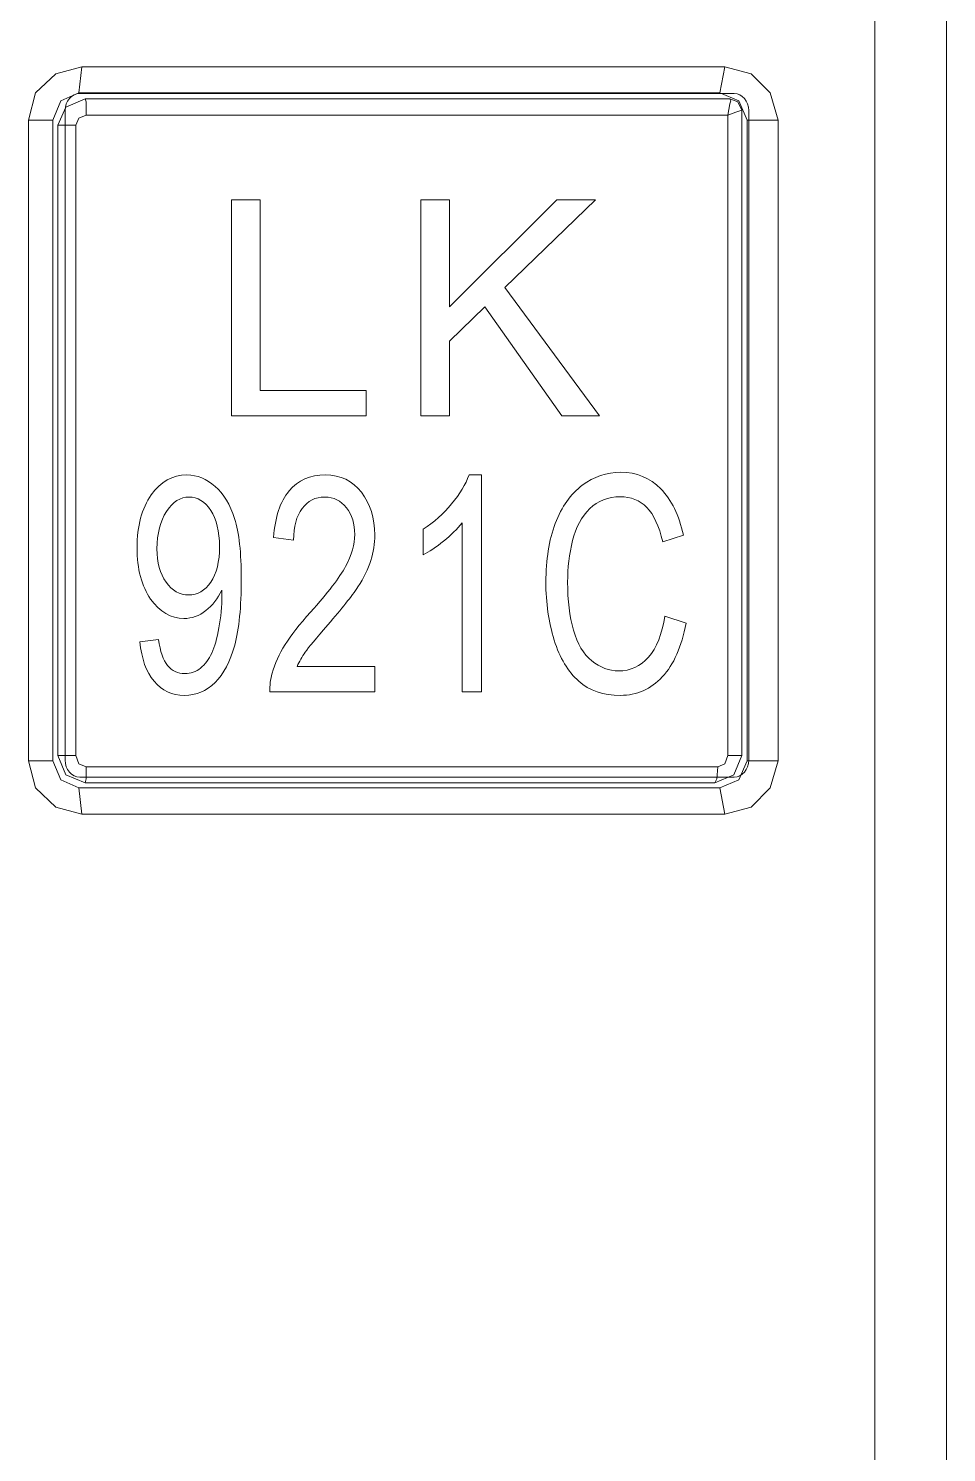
# Model space of a CAD drawing. Header units: millimetres. Extents: x 33157 to 59611, y -29750 to 1750.
# Drawn here: x 54244.51 to 54253.1, y -3125.59 to -3112.26 of the extents above; entities that cross this region are included whole.
import ezdxf

# ---------------------------------------------------------------- set-up
doc = ezdxf.new("R2010")
doc.units = ezdxf.units.MM
doc.layers.add('layer 1', color=7, linetype='Continuous', lineweight=18)

msp = doc.modelspace()

# ---------------------------------------------------------------- linework, layer by layer
at = {"layer": 'layer 1', "lineweight": 9}
for p, q in [((54253.10426940378, -3110.423548231579), (54253.10426940378, -3171.118348231584)), ((54252.43456940381, -3110.970348231583), (54252.43456940381, -3171.118348231584)), ((54245.04916940378, -3112.950448231576), (54245.04916940378, -3113.073048231578)), ((54245.04916940378, -3112.950448231576), (54245.04916940378, -3113.073048231578)), ((54245.04916940378, -3112.950448231576), (54245.04916940378, -3113.073048231578)), ((54251.18956940382, -3113.025948231582), (54251.18956940382, -3119.069948231577)), ((54251.18956940382, -3113.025948231582), (54251.18956940382, -3119.069948231577)), ((54251.18956940382, -3113.025948231582), (54251.18956940382, -3119.069948231577)), ((54244.51156940386, -3113.120248231579), (54244.51156940386, -3119.11704823158)), ((54244.51156940386, -3113.120248231579), (54244.51156940386, -3119.11704823158)), ((54244.51156940386, -3113.120248231579), (54244.51156940386, -3119.11704823158)), ((54244.73796940379, -3113.120248231579), (54244.73796940379, -3119.11704823158)), ((54244.73796940379, -3113.120248231579), (54244.73796940379, -3119.11704823158)), ((54244.73796940379, -3113.120248231579), (54244.73796940379, -3119.11704823158)), ((54244.78506940387, -3113.167348231575), (54244.78506940387, -3119.069948231577)), ((54244.78506940387, -3113.167348231575), (54244.78506940387, -3119.069948231577)), ((54244.78506940387, -3113.167348231575), (54244.78506940387, -3119.069948231577)), ((54244.95486940379, -3113.167348231575), (54244.95486940379, -3119.069948231577)), ((54244.95486940379, -3113.167348231575), (54244.95486940379, -3119.069948231577)), ((54244.95486940379, -3113.167348231575), (54244.95486940379, -3119.069948231577)), ((54251.05746940389, -3113.073048231578), (54251.05746940389, -3119.069948231577)), ((54251.05746940389, -3113.073048231578), (54251.05746940389, -3119.069948231577)), ((54251.05746940389, -3113.073048231578), (54251.05746940389, -3119.069948231577)), ((54251.23666940378, -3113.120248231579), (54251.23666940378, -3119.11704823158)), ((54251.23666940378, -3113.120248231579), (54251.23666940378, -3119.11704823158)), ((54251.23666940378, -3113.120248231579), (54251.23666940378, -3119.11704823158)), ((54251.52906940382, -3113.120248231579), (54251.52906940382, -3119.11704823158)), ((54251.52906940382, -3113.120248231579), (54251.52906940382, -3119.11704823158)), ((54251.52906940382, -3113.120248231579), (54251.52906940382, -3119.11704823158)), ((54245.04916940378, -3119.173648231584), (54245.04916940378, -3119.286748231579)), ((54245.04916940378, -3119.173648231584), (54245.04916940378, -3119.286748231579)), ((54245.04916940378, -3119.173648231584), (54245.04916940378, -3119.286748231579))]:
    msp.add_line(p, q, dxfattribs=at)
for points, knots in [([(54245.0114694038, -3112.620448231582), (54245.0114694038, -3112.620448231582), (54244.76616940385, -3112.68644823158), (54244.76616940385, -3112.68644823158), (54244.76616940385, -3112.68644823158), (54244.57756940385, -3112.865648231579), (54244.57756940385, -3112.865648231579), (54244.57756940385, -3112.865648231579), (54244.51156940386, -3113.120248231579), (54244.51156940386, -3113.120248231579)], [0, 0, 0, 0, 160670.7024287892, 160670.7024287892, 160670.7024287892, 321341.4048575783, 321341.4048575783, 321341.4048575783, 482012.1072863676, 482012.1072863676, 482012.1072863676, 482012.1072863676]), ([(54245.0114694038, -3112.620448231582), (54245.0114694038, -3112.620448231582), (54244.76616940385, -3112.68644823158), (54244.76616940385, -3112.68644823158), (54244.76616940385, -3112.68644823158), (54244.57756940385, -3112.865648231579), (54244.57756940385, -3112.865648231579), (54244.57756940385, -3112.865648231579), (54244.51156940386, -3113.120248231579), (54244.51156940386, -3113.120248231579)], [0, 0, 0, 0, 160670.7024287892, 160670.7024287892, 160670.7024287892, 321341.4048575783, 321341.4048575783, 321341.4048575783, 482012.1072863676, 482012.1072863676, 482012.1072863676, 482012.1072863676]), ([(54245.0114694038, -3112.620448231582), (54245.0114694038, -3112.620448231582), (54244.76616940385, -3112.68644823158), (54244.76616940385, -3112.68644823158), (54244.76616940385, -3112.68644823158), (54244.57756940385, -3112.865648231579), (54244.57756940385, -3112.865648231579), (54244.57756940385, -3112.865648231579), (54244.51156940386, -3113.120248231579), (54244.51156940386, -3113.120248231579)], [0, 0, 0, 0, 160670.7024287892, 160670.7024287892, 160670.7024287892, 321341.4048575783, 321341.4048575783, 321341.4048575783, 482012.1072863676, 482012.1072863676, 482012.1072863676, 482012.1072863676]), ([(54251.52906940382, -3113.120248231579), (54251.52906940382, -3113.120248231579), (54251.4535694039, -3112.865648231579), (54251.4535694039, -3112.865648231579), (54251.4535694039, -3112.865648231579), (54251.27436940389, -3112.68644823158), (54251.27436940389, -3112.68644823158), (54251.27436940389, -3112.68644823158), (54251.02916940388, -3112.620448231582), (54251.02916940388, -3112.620448231582)], [0, 0, 0, 0, 160690.0716674409, 160690.0716674409, 160690.0716674409, 321380.1433348819, 321380.1433348819, 321380.1433348819, 482070.2150023229, 482070.2150023229, 482070.2150023229, 482070.2150023229]), ([(54251.52906940382, -3113.120248231579), (54251.52906940382, -3113.120248231579), (54251.4535694039, -3112.865648231579), (54251.4535694039, -3112.865648231579), (54251.4535694039, -3112.865648231579), (54251.27436940389, -3112.68644823158), (54251.27436940389, -3112.68644823158), (54251.27436940389, -3112.68644823158), (54251.02916940388, -3112.620448231582), (54251.02916940388, -3112.620448231582)], [0, 0, 0, 0, 160690.0716674409, 160690.0716674409, 160690.0716674409, 321380.1433348819, 321380.1433348819, 321380.1433348819, 482070.2150023229, 482070.2150023229, 482070.2150023229, 482070.2150023229]), ([(54251.52906940382, -3113.120248231579), (54251.52906940382, -3113.120248231579), (54251.4535694039, -3112.865648231579), (54251.4535694039, -3112.865648231579), (54251.4535694039, -3112.865648231579), (54251.27436940389, -3112.68644823158), (54251.27436940389, -3112.68644823158), (54251.27436940389, -3112.68644823158), (54251.02916940388, -3112.620448231582), (54251.02916940388, -3112.620448231582)], [0, 0, 0, 0, 160690.0716674409, 160690.0716674409, 160690.0716674409, 321380.1433348819, 321380.1433348819, 321380.1433348819, 482070.2150023229, 482070.2150023229, 482070.2150023229, 482070.2150023229]), ([(54244.98306940385, -3112.865648231579), (54244.98306940385, -3112.865648231579), (54244.81336940376, -3112.941048231581), (54244.81336940376, -3112.941048231581), (54244.81336940376, -3112.941048231581), (54244.73796940379, -3113.120248231579), (54244.73796940379, -3113.120248231579)], [0, 0, 0, 0, 174367.7354904348, 174367.7354904348, 174367.7354904348, 348735.4709808695, 348735.4709808695, 348735.4709808695, 348735.4709808695]), ([(54244.98306940385, -3112.865648231579), (54244.98306940385, -3112.865648231579), (54244.81336940376, -3112.941048231581), (54244.81336940376, -3112.941048231581), (54244.81336940376, -3112.941048231581), (54244.73796940379, -3113.120248231579), (54244.73796940379, -3113.120248231579)], [0, 0, 0, 0, 174367.7354904348, 174367.7354904348, 174367.7354904348, 348735.4709808695, 348735.4709808695, 348735.4709808695, 348735.4709808695]), ([(54244.98306940385, -3112.865648231579), (54244.98306940385, -3112.865648231579), (54244.81336940376, -3112.941048231581), (54244.81336940376, -3112.941048231581), (54244.81336940376, -3112.941048231581), (54244.73796940379, -3113.120248231579), (54244.73796940379, -3113.120248231579)], [0, 0, 0, 0, 174367.7354904348, 174367.7354904348, 174367.7354904348, 348735.4709808695, 348735.4709808695, 348735.4709808695, 348735.4709808695]), ([(54244.99046940385, -3112.871548231583), (54244.99046940385, -3112.871548231583), (54251.11616940382, -3112.871548231583), (54251.11616940382, -3112.871548231583), (54251.19166940386, -3112.871548231583), (54251.25336940382, -3112.943448231586), (54251.25336940382, -3113.031448231582), (54251.25336940382, -3113.031448231582), (54251.25336940382, -3119.111548231581), (54251.25336940382, -3119.111548231581), (54251.25336940382, -3119.199548231577), (54251.19166940386, -3119.271548231577), (54251.11616940382, -3119.271548231577), (54251.11616940382, -3119.271548231577), (54244.99046940385, -3119.271548231577), (54244.99046940385, -3119.271548231577), (54244.91506940388, -3119.271548231577), (54244.8533694038, -3119.199548231577), (54244.8533694038, -3119.111548231581), (54244.8533694038, -3119.111548231581), (54244.8533694038, -3113.031448231582), (54244.8533694038, -3113.031448231582), (54244.8533694038, -3112.943448231586), (54244.91506940388, -3112.871548231583), (54244.99046940385, -3112.871548231583)], [0, 0, 0, 0, 144741.8459169714, 144741.8459169714, 144741.8459169714, 289483.6918339428, 289483.6918339428, 289483.6918339428, 434225.5377509142, 434225.5377509142, 434225.5377509142, 578967.3836678856, 578967.3836678856, 578967.3836678856, 723709.2295848569, 723709.2295848569, 723709.2295848569, 868451.0755018283, 868451.0755018283, 868451.0755018283, 1013192.9214188, 1013192.9214188, 1013192.9214188, 1157934.767335771, 1157934.767335771, 1157934.767335771, 1157934.767335771]), ([(54251.23666940378, -3113.120248231579), (54251.23666940378, -3113.120248231579), (54251.16116940375, -3112.941048231581), (54251.16116940375, -3112.941048231581), (54251.16116940375, -3112.941048231581), (54250.98206940392, -3112.865648231579), (54250.98206940392, -3112.865648231579)], [0, 0, 0, 0, 174387.4576120039, 174387.4576120039, 174387.4576120039, 348774.9152240078, 348774.9152240078, 348774.9152240078, 348774.9152240078]), ([(54251.23666940378, -3113.120248231579), (54251.23666940378, -3113.120248231579), (54251.16116940375, -3112.941048231581), (54251.16116940375, -3112.941048231581), (54251.16116940375, -3112.941048231581), (54250.98206940392, -3112.865648231579), (54250.98206940392, -3112.865648231579)], [0, 0, 0, 0, 174387.4576120039, 174387.4576120039, 174387.4576120039, 348774.9152240078, 348774.9152240078, 348774.9152240078, 348774.9152240078]), ([(54251.23666940378, -3113.120248231579), (54251.23666940378, -3113.120248231579), (54251.16116940375, -3112.941048231581), (54251.16116940375, -3112.941048231581), (54251.16116940375, -3112.941048231581), (54250.98206940392, -3112.865648231579), (54250.98206940392, -3112.865648231579)], [0, 0, 0, 0, 174387.4576120039, 174387.4576120039, 174387.4576120039, 348774.9152240078, 348774.9152240078, 348774.9152240078, 348774.9152240078]), ([(54245.03966940386, -3112.922248231583), (54245.03966940386, -3112.922248231583), (54244.86056940379, -3112.997548231579), (54244.86056940379, -3112.997548231579), (54244.86056940379, -3112.997548231579), (54244.78506940387, -3113.167348231575), (54244.78506940387, -3113.167348231575)], [0, 0, 0, 0, 174367.9750487525, 174367.9750487525, 174367.9750487525, 348735.9500975051, 348735.9500975051, 348735.9500975051, 348735.9500975051]), ([(54245.03966940386, -3112.922248231583), (54245.03966940386, -3112.922248231583), (54244.86056940379, -3112.997548231579), (54244.86056940379, -3112.997548231579), (54244.86056940379, -3112.997548231579), (54244.78506940387, -3113.167348231575), (54244.78506940387, -3113.167348231575)], [0, 0, 0, 0, 174367.9750487525, 174367.9750487525, 174367.9750487525, 348735.9500975051, 348735.9500975051, 348735.9500975051, 348735.9500975051]), ([(54245.03966940386, -3112.922248231583), (54245.03966940386, -3112.922248231583), (54244.86056940379, -3112.997548231579), (54244.86056940379, -3112.997548231579), (54244.86056940379, -3112.997548231579), (54244.78506940387, -3113.167348231575), (54244.78506940387, -3113.167348231575)], [0, 0, 0, 0, 174367.9750487525, 174367.9750487525, 174367.9750487525, 348735.9500975051, 348735.9500975051, 348735.9500975051, 348735.9500975051]), ([(54251.18956940382, -3113.025948231582), (54251.18956940382, -3113.025948231582), (54251.15186940383, -3112.950448231576), (54251.15186940383, -3112.950448231576), (54251.15186940383, -3112.950448231576), (54251.0763694038, -3112.922248231583), (54251.0763694038, -3112.922248231583)], [0, 0, 0, 0, 174387.5831547559, 174387.5831547559, 174387.5831547559, 348775.1663095118, 348775.1663095118, 348775.1663095118, 348775.1663095118]), ([(54251.18956940382, -3113.025948231582), (54251.18956940382, -3113.025948231582), (54251.15186940383, -3112.950448231576), (54251.15186940383, -3112.950448231576), (54251.15186940383, -3112.950448231576), (54251.0763694038, -3112.922248231583), (54251.0763694038, -3112.922248231583)], [0, 0, 0, 0, 174387.5831547559, 174387.5831547559, 174387.5831547559, 348775.1663095118, 348775.1663095118, 348775.1663095118, 348775.1663095118]), ([(54251.18956940382, -3113.025948231582), (54251.18956940382, -3113.025948231582), (54251.15186940383, -3112.950448231576), (54251.15186940383, -3112.950448231576), (54251.15186940383, -3112.950448231576), (54251.0763694038, -3112.922248231583), (54251.0763694038, -3112.922248231583)], [0, 0, 0, 0, 174387.5831547559, 174387.5831547559, 174387.5831547559, 348775.1663095118, 348775.1663095118, 348775.1663095118, 348775.1663095118]), ([(54251.18956940382, -3113.025948231582), (54251.18956940382, -3113.025948231582), (54251.15186940383, -3112.950448231576), (54251.15186940383, -3112.950448231576), (54251.15186940383, -3112.950448231576), (54251.0763694038, -3112.922248231583), (54251.0763694038, -3112.922248231583)], [0, 0, 0, 0, 174387.5831547559, 174387.5831547559, 174387.5831547559, 348775.1663095118, 348775.1663095118, 348775.1663095118, 348775.1663095118]), ([(54251.18956940382, -3113.025948231582), (54251.18956940382, -3113.025948231582), (54251.15186940383, -3112.950448231576), (54251.15186940383, -3112.950448231576), (54251.15186940383, -3112.950448231576), (54251.0763694038, -3112.922248231583), (54251.0763694038, -3112.922248231583)], [0, 0, 0, 0, 174387.5831547559, 174387.5831547559, 174387.5831547559, 348775.1663095118, 348775.1663095118, 348775.1663095118, 348775.1663095118]), ([(54251.18956940382, -3113.025948231582), (54251.18956940382, -3113.025948231582), (54251.15186940383, -3112.950448231576), (54251.15186940383, -3112.950448231576), (54251.15186940383, -3112.950448231576), (54251.0763694038, -3112.922248231583), (54251.0763694038, -3112.922248231583)], [0, 0, 0, 0, 174387.5831547559, 174387.5831547559, 174387.5831547559, 348775.1663095118, 348775.1663095118, 348775.1663095118, 348775.1663095118]), ([(54245.04916940378, -3113.073048231578), (54245.04916940378, -3113.073048231578), (54244.98306940385, -3113.101348231584), (54244.98306940385, -3113.101348231584), (54244.98306940385, -3113.101348231584), (54244.95486940379, -3113.167348231575), (54244.95486940379, -3113.167348231575)], [0, 0, 0, 0, 174368.6376061526, 174368.6376061526, 174368.6376061526, 348737.2752123051, 348737.2752123051, 348737.2752123051, 348737.2752123051]), ([(54245.04916940378, -3113.073048231578), (54245.04916940378, -3113.073048231578), (54244.98306940385, -3113.101348231584), (54244.98306940385, -3113.101348231584), (54244.98306940385, -3113.101348231584), (54244.95486940379, -3113.167348231575), (54244.95486940379, -3113.167348231575)], [0, 0, 0, 0, 174368.6376061526, 174368.6376061526, 174368.6376061526, 348737.2752123051, 348737.2752123051, 348737.2752123051, 348737.2752123051]), ([(54245.04916940378, -3113.073048231578), (54245.04916940378, -3113.073048231578), (54244.98306940385, -3113.101348231584), (54244.98306940385, -3113.101348231584), (54244.98306940385, -3113.101348231584), (54244.95486940379, -3113.167348231575), (54244.95486940379, -3113.167348231575)], [0, 0, 0, 0, 174368.6376061526, 174368.6376061526, 174368.6376061526, 348737.2752123051, 348737.2752123051, 348737.2752123051, 348737.2752123051]), ([(54244.51156940386, -3119.11704823158), (54244.51156940386, -3119.11704823158), (54244.57756940385, -3119.37164823158), (54244.57756940385, -3119.37164823158), (54244.57756940385, -3119.37164823158), (54244.76616940385, -3119.550848231579), (54244.76616940385, -3119.550848231579), (54244.76616940385, -3119.550848231579), (54245.0114694038, -3119.61674823158), (54245.0114694038, -3119.61674823158)], [0, 0, 0, 0, 160679.7742441214, 160679.7742441214, 160679.7742441214, 321359.5484882428, 321359.5484882428, 321359.5484882428, 482039.3227323642, 482039.3227323642, 482039.3227323642, 482039.3227323642]), ([(54244.51156940386, -3119.11704823158), (54244.51156940386, -3119.11704823158), (54244.57756940385, -3119.37164823158), (54244.57756940385, -3119.37164823158), (54244.57756940385, -3119.37164823158), (54244.76616940385, -3119.550848231579), (54244.76616940385, -3119.550848231579), (54244.76616940385, -3119.550848231579), (54245.0114694038, -3119.61674823158), (54245.0114694038, -3119.61674823158)], [0, 0, 0, 0, 160679.7742441214, 160679.7742441214, 160679.7742441214, 321359.5484882428, 321359.5484882428, 321359.5484882428, 482039.3227323642, 482039.3227323642, 482039.3227323642, 482039.3227323642]), ([(54244.51156940386, -3119.11704823158), (54244.51156940386, -3119.11704823158), (54244.57756940385, -3119.37164823158), (54244.57756940385, -3119.37164823158), (54244.57756940385, -3119.37164823158), (54244.76616940385, -3119.550848231579), (54244.76616940385, -3119.550848231579), (54244.76616940385, -3119.550848231579), (54245.0114694038, -3119.61674823158), (54245.0114694038, -3119.61674823158)], [0, 0, 0, 0, 160679.7742441214, 160679.7742441214, 160679.7742441214, 321359.5484882428, 321359.5484882428, 321359.5484882428, 482039.3227323642, 482039.3227323642, 482039.3227323642, 482039.3227323642]), ([(54244.73796940379, -3119.11704823158), (54244.73796940379, -3119.11704823158), (54244.81336940376, -3119.296148231581), (54244.81336940376, -3119.296148231581), (54244.81336940376, -3119.296148231581), (54244.98306940385, -3119.37164823158), (54244.98306940385, -3119.37164823158)], [0, 0, 0, 0, 174378.3705948999, 174378.3705948999, 174378.3705948999, 348756.7411897998, 348756.7411897998, 348756.7411897998, 348756.7411897998]), ([(54244.73796940379, -3119.11704823158), (54244.73796940379, -3119.11704823158), (54244.81336940376, -3119.296148231581), (54244.81336940376, -3119.296148231581), (54244.81336940376, -3119.296148231581), (54244.98306940385, -3119.37164823158), (54244.98306940385, -3119.37164823158)], [0, 0, 0, 0, 174378.3705948999, 174378.3705948999, 174378.3705948999, 348756.7411897998, 348756.7411897998, 348756.7411897998, 348756.7411897998]), ([(54244.73796940379, -3119.11704823158), (54244.73796940379, -3119.11704823158), (54244.81336940376, -3119.296148231581), (54244.81336940376, -3119.296148231581), (54244.81336940376, -3119.296148231581), (54244.98306940385, -3119.37164823158), (54244.98306940385, -3119.37164823158)], [0, 0, 0, 0, 174378.3705948999, 174378.3705948999, 174378.3705948999, 348756.7411897998, 348756.7411897998, 348756.7411897998, 348756.7411897998]), ([(54244.78506940387, -3119.069948231577), (54244.78506940387, -3119.069948231577), (54244.86056940379, -3119.249048231578), (54244.86056940379, -3119.249048231578), (54244.86056940379, -3119.249048231578), (54245.03966940386, -3119.324548231584), (54245.03966940386, -3119.324548231584)], [0, 0, 0, 0, 174378.4442270392, 174378.4442270392, 174378.4442270392, 348756.8884540785, 348756.8884540785, 348756.8884540785, 348756.8884540785]), ([(54244.78506940387, -3119.069948231577), (54244.78506940387, -3119.069948231577), (54244.86056940379, -3119.249048231578), (54244.86056940379, -3119.249048231578), (54244.86056940379, -3119.249048231578), (54245.03966940386, -3119.324548231584), (54245.03966940386, -3119.324548231584)], [0, 0, 0, 0, 174378.4442270392, 174378.4442270392, 174378.4442270392, 348756.8884540785, 348756.8884540785, 348756.8884540785, 348756.8884540785]), ([(54244.78506940387, -3119.069948231577), (54244.78506940387, -3119.069948231577), (54244.86056940379, -3119.249048231578), (54244.86056940379, -3119.249048231578), (54244.86056940379, -3119.249048231578), (54245.03966940386, -3119.324548231584), (54245.03966940386, -3119.324548231584)], [0, 0, 0, 0, 174378.4442270392, 174378.4442270392, 174378.4442270392, 348756.8884540785, 348756.8884540785, 348756.8884540785, 348756.8884540785]), ([(54244.95486940379, -3119.069948231577), (54244.95486940379, -3119.069948231577), (54244.98306940385, -3119.145348231578), (54244.98306940385, -3119.145348231578), (54244.98306940385, -3119.145348231578), (54245.04916940378, -3119.173648231584), (54245.04916940378, -3119.173648231584)], [0, 0, 0, 0, 174378.7797272712, 174378.7797272712, 174378.7797272712, 348757.5594545424, 348757.5594545424, 348757.5594545424, 348757.5594545424]), ([(54244.95486940379, -3119.069948231577), (54244.95486940379, -3119.069948231577), (54244.98306940385, -3119.145348231578), (54244.98306940385, -3119.145348231578), (54244.98306940385, -3119.145348231578), (54245.04916940378, -3119.173648231584), (54245.04916940378, -3119.173648231584)], [0, 0, 0, 0, 174378.7797272712, 174378.7797272712, 174378.7797272712, 348757.5594545424, 348757.5594545424, 348757.5594545424, 348757.5594545424]), ([(54244.95486940379, -3119.069948231577), (54244.95486940379, -3119.069948231577), (54244.98306940385, -3119.145348231578), (54244.98306940385, -3119.145348231578), (54244.98306940385, -3119.145348231578), (54245.04916940378, -3119.173648231584), (54245.04916940378, -3119.173648231584)], [0, 0, 0, 0, 174378.7797272712, 174378.7797272712, 174378.7797272712, 348757.5594545424, 348757.5594545424, 348757.5594545424, 348757.5594545424]), ([(54250.93486940377, -3119.324548231584), (54250.93486940377, -3119.324548231584), (54251.11406940378, -3119.249048231578), (54251.11406940378, -3119.249048231578), (54251.11406940378, -3119.249048231578), (54251.18956940382, -3119.069948231577), (54251.18956940382, -3119.069948231577)], [0, 0, 0, 0, 174397.8744810289, 174397.8744810289, 174397.8744810289, 348795.7489620578, 348795.7489620578, 348795.7489620578, 348795.7489620578]), ([(54250.93486940377, -3119.324548231584), (54250.93486940377, -3119.324548231584), (54251.11406940378, -3119.249048231578), (54251.11406940378, -3119.249048231578), (54251.11406940378, -3119.249048231578), (54251.18956940382, -3119.069948231577), (54251.18956940382, -3119.069948231577)], [0, 0, 0, 0, 174397.8744810289, 174397.8744810289, 174397.8744810289, 348795.7489620578, 348795.7489620578, 348795.7489620578, 348795.7489620578]), ([(54250.93486940377, -3119.324548231584), (54250.93486940377, -3119.324548231584), (54251.11406940378, -3119.249048231578), (54251.11406940378, -3119.249048231578), (54251.11406940378, -3119.249048231578), (54251.18956940382, -3119.069948231577), (54251.18956940382, -3119.069948231577)], [0, 0, 0, 0, 174397.8744810289, 174397.8744810289, 174397.8744810289, 348795.7489620578, 348795.7489620578, 348795.7489620578, 348795.7489620578]), ([(54250.96316940389, -3119.173648231584), (54250.96316940389, -3119.173648231584), (54251.02916940388, -3119.145348231578), (54251.02916940388, -3119.145348231578), (54251.02916940388, -3119.145348231578), (54251.05746940389, -3119.069948231577), (54251.05746940389, -3119.069948231577)], [0, 0, 0, 0, 174397.6170156973, 174397.6170156973, 174397.6170156973, 348795.2340313945, 348795.2340313945, 348795.2340313945, 348795.2340313945]), ([(54250.96316940389, -3119.173648231584), (54250.96316940389, -3119.173648231584), (54251.02916940388, -3119.145348231578), (54251.02916940388, -3119.145348231578), (54251.02916940388, -3119.145348231578), (54251.05746940389, -3119.069948231577), (54251.05746940389, -3119.069948231577)], [0, 0, 0, 0, 174397.6170156973, 174397.6170156973, 174397.6170156973, 348795.2340313945, 348795.2340313945, 348795.2340313945, 348795.2340313945]), ([(54250.96316940389, -3119.173648231584), (54250.96316940389, -3119.173648231584), (54251.02916940388, -3119.145348231578), (54251.02916940388, -3119.145348231578), (54251.02916940388, -3119.145348231578), (54251.05746940389, -3119.069948231577), (54251.05746940389, -3119.069948231577)], [0, 0, 0, 0, 174397.6170156973, 174397.6170156973, 174397.6170156973, 348795.2340313945, 348795.2340313945, 348795.2340313945, 348795.2340313945]), ([(54250.98206940392, -3119.37164823158), (54250.98206940392, -3119.37164823158), (54251.16116940375, -3119.296148231581), (54251.16116940375, -3119.296148231581), (54251.16116940375, -3119.296148231581), (54251.23666940378, -3119.11704823158), (54251.23666940378, -3119.11704823158)], [0, 0, 0, 0, 174398.1008052049, 174398.1008052049, 174398.1008052049, 348796.2016104098, 348796.2016104098, 348796.2016104098, 348796.2016104098]), ([(54250.98206940392, -3119.37164823158), (54250.98206940392, -3119.37164823158), (54251.16116940375, -3119.296148231581), (54251.16116940375, -3119.296148231581), (54251.16116940375, -3119.296148231581), (54251.23666940378, -3119.11704823158), (54251.23666940378, -3119.11704823158)], [0, 0, 0, 0, 174398.1008052049, 174398.1008052049, 174398.1008052049, 348796.2016104098, 348796.2016104098, 348796.2016104098, 348796.2016104098]), ([(54250.98206940392, -3119.37164823158), (54250.98206940392, -3119.37164823158), (54251.16116940375, -3119.296148231581), (54251.16116940375, -3119.296148231581), (54251.16116940375, -3119.296148231581), (54251.23666940378, -3119.11704823158), (54251.23666940378, -3119.11704823158)], [0, 0, 0, 0, 174398.1008052049, 174398.1008052049, 174398.1008052049, 348796.2016104098, 348796.2016104098, 348796.2016104098, 348796.2016104098]), ([(54251.02916940388, -3119.61674823158), (54251.02916940388, -3119.61674823158), (54251.27436940389, -3119.550848231579), (54251.27436940389, -3119.550848231579), (54251.27436940389, -3119.550848231579), (54251.4535694039, -3119.37164823158), (54251.4535694039, -3119.37164823158), (54251.4535694039, -3119.37164823158), (54251.52906940382, -3119.11704823158), (54251.52906940382, -3119.11704823158)], [0, 0, 0, 0, 160699.1659843813, 160699.1659843813, 160699.1659843813, 321398.3319687627, 321398.3319687627, 321398.3319687627, 482097.4979531441, 482097.4979531441, 482097.4979531441, 482097.4979531441]), ([(54251.02916940388, -3119.61674823158), (54251.02916940388, -3119.61674823158), (54251.27436940389, -3119.550848231579), (54251.27436940389, -3119.550848231579), (54251.27436940389, -3119.550848231579), (54251.4535694039, -3119.37164823158), (54251.4535694039, -3119.37164823158), (54251.4535694039, -3119.37164823158), (54251.52906940382, -3119.11704823158), (54251.52906940382, -3119.11704823158)], [0, 0, 0, 0, 160699.1659843813, 160699.1659843813, 160699.1659843813, 321398.3319687627, 321398.3319687627, 321398.3319687627, 482097.4979531441, 482097.4979531441, 482097.4979531441, 482097.4979531441]), ([(54251.02916940388, -3119.61674823158), (54251.02916940388, -3119.61674823158), (54251.27436940389, -3119.550848231579), (54251.27436940389, -3119.550848231579), (54251.27436940389, -3119.550848231579), (54251.4535694039, -3119.37164823158), (54251.4535694039, -3119.37164823158), (54251.4535694039, -3119.37164823158), (54251.52906940382, -3119.11704823158), (54251.52906940382, -3119.11704823158)], [0, 0, 0, 0, 160699.1659843813, 160699.1659843813, 160699.1659843813, 321398.3319687627, 321398.3319687627, 321398.3319687627, 482097.4979531441, 482097.4979531441, 482097.4979531441, 482097.4979531441])]:
    msp.add_open_spline(points, degree=3, knots=knots, dxfattribs=at)
for points in [[(54245.0114694038, -3112.620448231582), (54245.0114694038, -3112.620448231582), (54244.98306940385, -3112.865648231579), (54244.98306940385, -3112.865648231579)], [(54245.0114694038, -3112.620448231582), (54245.0114694038, -3112.620448231582), (54244.98306940385, -3112.865648231579), (54244.98306940385, -3112.865648231579)], [(54245.0114694038, -3112.620448231582), (54245.0114694038, -3112.620448231582), (54244.98306940385, -3112.865648231579), (54244.98306940385, -3112.865648231579)], [(54245.0114694038, -3112.620448231582), (54245.0114694038, -3112.620448231582), (54251.02916940388, -3112.620448231582), (54251.02916940388, -3112.620448231582)], [(54245.0114694038, -3112.620448231582), (54245.0114694038, -3112.620448231582), (54251.02916940388, -3112.620448231582), (54251.02916940388, -3112.620448231582)], [(54245.0114694038, -3112.620448231582), (54245.0114694038, -3112.620448231582), (54251.02916940388, -3112.620448231582), (54251.02916940388, -3112.620448231582)], [(54251.02916940388, -3112.620448231582), (54251.02916940388, -3112.620448231582), (54250.98206940392, -3112.865648231579), (54250.98206940392, -3112.865648231579)], [(54251.02916940388, -3112.620448231582), (54251.02916940388, -3112.620448231582), (54250.98206940392, -3112.865648231579), (54250.98206940392, -3112.865648231579)], [(54251.02916940388, -3112.620448231582), (54251.02916940388, -3112.620448231582), (54250.98206940392, -3112.865648231579), (54250.98206940392, -3112.865648231579)], [(54244.98306940385, -3112.865648231579), (54244.98306940385, -3112.865648231579), (54250.98206940392, -3112.865648231579), (54250.98206940392, -3112.865648231579)], [(54244.98306940385, -3112.865648231579), (54244.98306940385, -3112.865648231579), (54250.98206940392, -3112.865648231579), (54250.98206940392, -3112.865648231579)], [(54244.98306940385, -3112.865648231579), (54244.98306940385, -3112.865648231579), (54250.98206940392, -3112.865648231579), (54250.98206940392, -3112.865648231579)], [(54251.0763694038, -3112.922248231583), (54251.0763694038, -3112.922248231583), (54245.03966940386, -3112.922248231583), (54245.03966940386, -3112.922248231583)], [(54251.0763694038, -3112.922248231583), (54251.0763694038, -3112.922248231583), (54245.03966940386, -3112.922248231583), (54245.03966940386, -3112.922248231583)], [(54251.0763694038, -3112.922248231583), (54251.0763694038, -3112.922248231583), (54245.03966940386, -3112.922248231583), (54245.03966940386, -3112.922248231583)], [(54245.04916940378, -3112.950448231576), (54245.04916940378, -3112.950448231576), (54245.03966940386, -3112.922248231583), (54245.03966940386, -3112.922248231583)], [(54245.04916940378, -3112.950448231576), (54245.04916940378, -3112.950448231576), (54245.03966940386, -3112.922248231583), (54245.03966940386, -3112.922248231583)], [(54245.04916940378, -3112.950448231576), (54245.04916940378, -3112.950448231576), (54245.03966940386, -3112.922248231583), (54245.03966940386, -3112.922248231583)], [(54251.05746940389, -3113.073048231578), (54251.05746940389, -3113.073048231578), (54251.13296940392, -3113.04474823158), (54251.13296940392, -3113.04474823158)], [(54251.05746940389, -3113.073048231578), (54251.05746940389, -3113.073048231578), (54251.13296940392, -3113.04474823158), (54251.13296940392, -3113.04474823158)], [(54251.05746940389, -3113.073048231578), (54251.05746940389, -3113.073048231578), (54251.13296940392, -3113.04474823158), (54251.13296940392, -3113.04474823158)], [(54251.0763694038, -3112.969348231579), (54251.0763694038, -3112.969348231579), (54251.05746940389, -3113.073048231578), (54251.05746940389, -3113.073048231578)], [(54251.0763694038, -3112.969348231579), (54251.0763694038, -3112.969348231579), (54251.05746940389, -3113.073048231578), (54251.05746940389, -3113.073048231578)], [(54251.0763694038, -3112.969348231579), (54251.0763694038, -3112.969348231579), (54251.05746940389, -3113.073048231578), (54251.05746940389, -3113.073048231578)], [(54251.0763694038, -3112.922248231583), (54251.0763694038, -3112.922248231583), (54251.08576940378, -3112.941048231581), (54251.08576940378, -3112.941048231581)], [(54251.0763694038, -3112.922248231583), (54251.0763694038, -3112.922248231583), (54251.08576940378, -3112.941048231581), (54251.08576940378, -3112.941048231581)], [(54251.0763694038, -3112.922248231583), (54251.0763694038, -3112.922248231583), (54251.08576940378, -3112.941048231581), (54251.08576940378, -3112.941048231581)], [(54251.08576940378, -3112.941048231581), (54251.08576940378, -3112.941048231581), (54251.0763694038, -3112.969348231579), (54251.0763694038, -3112.969348231579)], [(54251.08576940378, -3112.941048231581), (54251.08576940378, -3112.941048231581), (54251.0763694038, -3112.969348231579), (54251.0763694038, -3112.969348231579)], [(54251.08576940378, -3112.941048231581), (54251.08576940378, -3112.941048231581), (54251.0763694038, -3112.969348231579), (54251.0763694038, -3112.969348231579)], [(54251.13296940392, -3113.04474823158), (54251.13296940392, -3113.04474823158), (54251.18956940382, -3113.025948231582), (54251.18956940382, -3113.025948231582)], [(54251.13296940392, -3113.04474823158), (54251.13296940392, -3113.04474823158), (54251.18956940382, -3113.025948231582), (54251.18956940382, -3113.025948231582)], [(54251.13296940392, -3113.04474823158), (54251.13296940392, -3113.04474823158), (54251.18956940382, -3113.025948231582), (54251.18956940382, -3113.025948231582)], [(54244.51156940386, -3113.120248231579), (54244.51156940386, -3113.120248231579), (54244.73796940379, -3113.120248231579), (54244.73796940379, -3113.120248231579)], [(54244.51156940386, -3113.120248231579), (54244.51156940386, -3113.120248231579), (54244.73796940379, -3113.120248231579), (54244.73796940379, -3113.120248231579)], [(54244.51156940386, -3113.120248231579), (54244.51156940386, -3113.120248231579), (54244.73796940379, -3113.120248231579), (54244.73796940379, -3113.120248231579)], [(54244.95486940379, -3113.167348231575), (54244.95486940379, -3113.167348231575), (54244.78506940387, -3113.167348231575), (54244.78506940387, -3113.167348231575)], [(54244.95486940379, -3113.167348231575), (54244.95486940379, -3113.167348231575), (54244.78506940387, -3113.167348231575), (54244.78506940387, -3113.167348231575)], [(54244.95486940379, -3113.167348231575), (54244.95486940379, -3113.167348231575), (54244.78506940387, -3113.167348231575), (54244.78506940387, -3113.167348231575)], [(54251.05746940389, -3113.073048231578), (54251.05746940389, -3113.073048231578), (54245.04916940378, -3113.073048231578), (54245.04916940378, -3113.073048231578)], [(54251.05746940389, -3113.073048231578), (54251.05746940389, -3113.073048231578), (54245.04916940378, -3113.073048231578), (54245.04916940378, -3113.073048231578)], [(54251.05746940389, -3113.073048231578), (54251.05746940389, -3113.073048231578), (54245.04916940378, -3113.073048231578), (54245.04916940378, -3113.073048231578)], [(54251.52906940382, -3113.120248231579), (54251.52906940382, -3113.120248231579), (54251.23666940378, -3113.120248231579), (54251.23666940378, -3113.120248231579)], [(54251.52906940382, -3113.120248231579), (54251.52906940382, -3113.120248231579), (54251.23666940378, -3113.120248231579), (54251.23666940378, -3113.120248231579)], [(54251.52906940382, -3113.120248231579), (54251.52906940382, -3113.120248231579), (54251.23666940378, -3113.120248231579), (54251.23666940378, -3113.120248231579)], [(54244.51156940386, -3119.11704823158), (54244.51156940386, -3119.11704823158), (54244.73796940379, -3119.11704823158), (54244.73796940379, -3119.11704823158)], [(54244.51156940386, -3119.11704823158), (54244.51156940386, -3119.11704823158), (54244.73796940379, -3119.11704823158), (54244.73796940379, -3119.11704823158)], [(54244.51156940386, -3119.11704823158), (54244.51156940386, -3119.11704823158), (54244.73796940379, -3119.11704823158), (54244.73796940379, -3119.11704823158)], [(54244.95486940379, -3119.069948231577), (54244.95486940379, -3119.069948231577), (54244.78506940387, -3119.069948231577), (54244.78506940387, -3119.069948231577)], [(54244.95486940379, -3119.069948231577), (54244.95486940379, -3119.069948231577), (54244.78506940387, -3119.069948231577), (54244.78506940387, -3119.069948231577)], [(54244.95486940379, -3119.069948231577), (54244.95486940379, -3119.069948231577), (54244.78506940387, -3119.069948231577), (54244.78506940387, -3119.069948231577)], [(54245.04916940378, -3119.173648231584), (54245.04916940378, -3119.173648231584), (54250.96316940389, -3119.173648231584), (54250.96316940389, -3119.173648231584)], [(54245.04916940378, -3119.173648231584), (54245.04916940378, -3119.173648231584), (54250.96316940389, -3119.173648231584), (54250.96316940389, -3119.173648231584)], [(54245.04916940378, -3119.173648231584), (54245.04916940378, -3119.173648231584), (54250.96316940389, -3119.173648231584), (54250.96316940389, -3119.173648231584)], [(54250.96316940389, -3119.173648231584), (54250.96316940389, -3119.173648231584), (54250.95366940385, -3119.286748231579), (54250.95366940385, -3119.286748231579)], [(54250.96316940389, -3119.173648231584), (54250.96316940389, -3119.173648231584), (54250.95366940385, -3119.286748231579), (54250.95366940385, -3119.286748231579)], [(54250.96316940389, -3119.173648231584), (54250.96316940389, -3119.173648231584), (54250.95366940385, -3119.286748231579), (54250.95366940385, -3119.286748231579)], [(54251.05746940389, -3119.069948231577), (54251.05746940389, -3119.069948231577), (54251.18956940382, -3119.069948231577), (54251.18956940382, -3119.069948231577)], [(54251.05746940389, -3119.069948231577), (54251.05746940389, -3119.069948231577), (54251.18956940382, -3119.069948231577), (54251.18956940382, -3119.069948231577)], [(54251.05746940389, -3119.069948231577), (54251.05746940389, -3119.069948231577), (54251.18956940382, -3119.069948231577), (54251.18956940382, -3119.069948231577)], [(54251.52906940382, -3119.11704823158), (54251.52906940382, -3119.11704823158), (54251.23666940378, -3119.11704823158), (54251.23666940378, -3119.11704823158)], [(54251.52906940382, -3119.11704823158), (54251.52906940382, -3119.11704823158), (54251.23666940378, -3119.11704823158), (54251.23666940378, -3119.11704823158)], [(54251.52906940382, -3119.11704823158), (54251.52906940382, -3119.11704823158), (54251.23666940378, -3119.11704823158), (54251.23666940378, -3119.11704823158)], [(54245.04916940378, -3119.286748231579), (54245.04916940378, -3119.286748231579), (54245.03966940386, -3119.324548231584), (54245.03966940386, -3119.324548231584)], [(54245.04916940378, -3119.286748231579), (54245.04916940378, -3119.286748231579), (54245.03966940386, -3119.324548231584), (54245.03966940386, -3119.324548231584)], [(54245.04916940378, -3119.286748231579), (54245.04916940378, -3119.286748231579), (54245.03966940386, -3119.324548231584), (54245.03966940386, -3119.324548231584)], [(54250.95366940385, -3119.286748231579), (54250.95366940385, -3119.286748231579), (54250.93486940377, -3119.324548231584), (54250.93486940377, -3119.324548231584)], [(54250.95366940385, -3119.286748231579), (54250.95366940385, -3119.286748231579), (54250.93486940377, -3119.324548231584), (54250.93486940377, -3119.324548231584)], [(54250.95366940385, -3119.286748231579), (54250.95366940385, -3119.286748231579), (54250.93486940377, -3119.324548231584), (54250.93486940377, -3119.324548231584)], [(54250.98206940392, -3119.37164823158), (54250.98206940392, -3119.37164823158), (54244.98306940385, -3119.37164823158), (54244.98306940385, -3119.37164823158)], [(54250.98206940392, -3119.37164823158), (54250.98206940392, -3119.37164823158), (54244.98306940385, -3119.37164823158), (54244.98306940385, -3119.37164823158)], [(54250.98206940392, -3119.37164823158), (54250.98206940392, -3119.37164823158), (54244.98306940385, -3119.37164823158), (54244.98306940385, -3119.37164823158)], [(54245.0114694038, -3119.61674823158), (54245.0114694038, -3119.61674823158), (54244.98306940385, -3119.37164823158), (54244.98306940385, -3119.37164823158)], [(54245.0114694038, -3119.61674823158), (54245.0114694038, -3119.61674823158), (54244.98306940385, -3119.37164823158), (54244.98306940385, -3119.37164823158)], [(54245.0114694038, -3119.61674823158), (54245.0114694038, -3119.61674823158), (54244.98306940385, -3119.37164823158), (54244.98306940385, -3119.37164823158)], [(54245.03966940386, -3119.324548231584), (54245.03966940386, -3119.324548231584), (54250.93486940377, -3119.324548231584), (54250.93486940377, -3119.324548231584)], [(54245.03966940386, -3119.324548231584), (54245.03966940386, -3119.324548231584), (54250.93486940377, -3119.324548231584), (54250.93486940377, -3119.324548231584)], [(54245.03966940386, -3119.324548231584), (54245.03966940386, -3119.324548231584), (54250.93486940377, -3119.324548231584), (54250.93486940377, -3119.324548231584)], [(54251.02916940388, -3119.61674823158), (54251.02916940388, -3119.61674823158), (54250.98206940392, -3119.37164823158), (54250.98206940392, -3119.37164823158)], [(54251.02916940388, -3119.61674823158), (54251.02916940388, -3119.61674823158), (54250.98206940392, -3119.37164823158), (54250.98206940392, -3119.37164823158)], [(54251.02916940388, -3119.61674823158), (54251.02916940388, -3119.61674823158), (54250.98206940392, -3119.37164823158), (54250.98206940392, -3119.37164823158)], [(54251.02916940388, -3119.61674823158), (54251.02916940388, -3119.61674823158), (54245.0114694038, -3119.61674823158), (54245.0114694038, -3119.61674823158)], [(54251.02916940388, -3119.61674823158), (54251.02916940388, -3119.61674823158), (54245.0114694038, -3119.61674823158), (54245.0114694038, -3119.61674823158)], [(54251.02916940388, -3119.61674823158), (54251.02916940388, -3119.61674823158), (54245.0114694038, -3119.61674823158), (54245.0114694038, -3119.61674823158)]]:
    msp.add_open_spline(points, degree=3, dxfattribs=at)
at = {"layer": 'layer 1'}
for points, knots in [([(54246.41056940384, -3115.88864823158), (54246.41056940384, -3115.88864823158), (54246.41056940384, -3113.867948231579), (54246.41056940384, -3113.867948231579), (54246.41056940384, -3113.867948231579), (54246.67866940382, -3113.867948231579), (54246.67866940382, -3113.867948231579), (54246.67866940382, -3113.867948231579), (54246.67866940382, -3115.651548231582), (54246.67866940382, -3115.651548231582), (54246.67866940382, -3115.651548231582), (54247.67206940386, -3115.651548231582), (54247.67206940386, -3115.651548231582), (54247.67206940386, -3115.651548231582), (54247.67206940386, -3115.88864823158), (54247.67206940386, -3115.88864823158), (54247.67206940386, -3115.88864823158), (54246.41056940384, -3115.88864823158), (54246.41056940384, -3115.88864823158)], [0, 0, 0, 0, 148036.7472401658, 148036.7472401658, 148036.7472401658, 296073.4944803314, 296073.4944803314, 296073.4944803314, 444110.2417204972, 444110.2417204972, 444110.2417204972, 592146.9889606629, 592146.9889606629, 592146.9889606629, 740183.7362008286, 740183.7362008286, 740183.7362008286, 888220.4834409944, 888220.4834409944, 888220.4834409944, 888220.4834409944]), ([(54248.18416940379, -3115.88864823158), (54248.18416940379, -3115.88864823158), (54248.18416940379, -3113.867948231579), (54248.18416940379, -3113.867948231579), (54248.18416940379, -3113.867948231579), (54248.45226940378, -3113.867948231579), (54248.45226940378, -3113.867948231579), (54248.45226940378, -3113.867948231579), (54248.45226940378, -3114.869848231582), (54248.45226940378, -3114.869848231582), (54248.45226940378, -3114.869848231582), (54249.45606940384, -3113.867948231579), (54249.45606940384, -3113.867948231579), (54249.45606940384, -3113.867948231579), (54249.81826940382, -3113.867948231579), (54249.81826940382, -3113.867948231579), (54249.81826940382, -3113.867948231579), (54248.97066940384, -3114.68734823158), (54248.97066940384, -3114.68734823158), (54248.97066940384, -3114.68734823158), (54249.85496940387, -3115.88864823158), (54249.85496940387, -3115.88864823158), (54249.85496940387, -3115.88864823158), (54249.50216940376, -3115.88864823158), (54249.50216940376, -3115.88864823158), (54249.50216940376, -3115.88864823158), (54248.78296940383, -3114.868848231586), (54248.78296940383, -3114.868848231586), (54248.78296940383, -3114.868848231586), (54248.45226940378, -3115.188748231581), (54248.45226940378, -3115.188748231581), (54248.45226940378, -3115.188748231581), (54248.45226940378, -3115.88864823158), (54248.45226940378, -3115.88864823158), (54248.45226940378, -3115.88864823158), (54248.18416940379, -3115.88864823158), (54248.18416940379, -3115.88864823158)], [0, 0, 0, 0, 141455.2051144798, 141455.2051144798, 141455.2051144798, 282910.4102289599, 282910.4102289599, 282910.4102289599, 424365.6153434397, 424365.6153434397, 424365.6153434397, 565820.8204579196, 565820.8204579196, 565820.8204579196, 707276.0255723994, 707276.0255723994, 707276.0255723994, 848731.2306868795, 848731.2306868795, 848731.2306868795, 990186.4358013592, 990186.4358013592, 990186.4358013592, 1131641.640915839, 1131641.640915839, 1131641.640915839, 1273096.846030319, 1273096.846030319, 1273096.846030319, 1414552.051144799, 1414552.051144799, 1414552.051144799, 1556007.256259279, 1556007.256259279, 1556007.256259279, 1697462.461373759, 1697462.461373759, 1697462.461373759, 1697462.461373759]), ([(54248.18416940379, -3115.88864823158), (54248.18416940379, -3115.88864823158), (54248.18416940379, -3113.867948231579), (54248.18416940379, -3113.867948231579), (54248.18416940379, -3113.867948231579), (54248.45226940378, -3113.867948231579), (54248.45226940378, -3113.867948231579), (54248.45226940378, -3113.867948231579), (54248.45226940378, -3114.869848231582), (54248.45226940378, -3114.869848231582), (54248.45226940378, -3114.869848231582), (54249.45606940384, -3113.867948231579), (54249.45606940384, -3113.867948231579), (54249.45606940384, -3113.867948231579), (54249.81826940382, -3113.867948231579), (54249.81826940382, -3113.867948231579), (54249.81826940382, -3113.867948231579), (54248.97066940384, -3114.68734823158), (54248.97066940384, -3114.68734823158), (54248.97066940384, -3114.68734823158), (54249.85496940387, -3115.88864823158), (54249.85496940387, -3115.88864823158), (54249.85496940387, -3115.88864823158), (54249.50216940376, -3115.88864823158), (54249.50216940376, -3115.88864823158), (54249.50216940376, -3115.88864823158), (54248.78296940383, -3114.868848231586), (54248.78296940383, -3114.868848231586), (54248.78296940383, -3114.868848231586), (54248.45226940378, -3115.188748231581), (54248.45226940378, -3115.188748231581), (54248.45226940378, -3115.188748231581), (54248.45226940378, -3115.88864823158), (54248.45226940378, -3115.88864823158), (54248.45226940378, -3115.88864823158), (54248.18416940379, -3115.88864823158), (54248.18416940379, -3115.88864823158)], [0, 0, 0, 0, 141455.2051144798, 141455.2051144798, 141455.2051144798, 282910.4102289599, 282910.4102289599, 282910.4102289599, 424365.6153434397, 424365.6153434397, 424365.6153434397, 565820.8204579196, 565820.8204579196, 565820.8204579196, 707276.0255723994, 707276.0255723994, 707276.0255723994, 848731.2306868795, 848731.2306868795, 848731.2306868795, 990186.4358013592, 990186.4358013592, 990186.4358013592, 1131641.640915839, 1131641.640915839, 1131641.640915839, 1273096.846030319, 1273096.846030319, 1273096.846030319, 1414552.051144799, 1414552.051144799, 1414552.051144799, 1556007.256259279, 1556007.256259279, 1556007.256259279, 1697462.461373759, 1697462.461373759, 1697462.461373759, 1697462.461373759]), ([(54248.75216940388, -3118.471748231576), (54248.75216940388, -3118.471748231576), (54248.56946940388, -3118.471748231576), (54248.56946940388, -3118.471748231576), (54248.56946940388, -3118.471748231576), (54248.56946940388, -3116.890348231581), (54248.56946940388, -3116.890348231581), (54248.52556940383, -3116.947748231579), (54248.46766940381, -3117.004648231582), (54248.39636940374, -3117.061548231578), (54248.32516940386, -3117.118548231579), (54248.26076940382, -3117.161348231582), (54248.20406940387, -3117.189548231582), (54248.20406940387, -3117.189548231582), (54248.20406940387, -3116.949648231582), (54248.20406940387, -3116.949648231582), (54248.30616940377, -3116.884748231577), (54248.39536940381, -3116.805748231579), (54248.47186940378, -3116.712548231583), (54248.54836940386, -3116.61994823158), (54248.60266940382, -3116.530048231581), (54248.63446940382, -3116.442548231579), (54248.63446940382, -3116.442548231579), (54248.75216940388, -3116.442548231579), (54248.75216940388, -3116.442548231579), (54248.75216940388, -3116.442548231579), (54248.75216940388, -3118.471748231576), (54248.75216940388, -3118.471748231576)], [0, 0, 0, 0, 143479.5725002629, 143479.5725002629, 143479.5725002629, 286959.1450005259, 286959.1450005259, 286959.1450005259, 430438.7175007889, 430438.7175007889, 430438.7175007889, 573918.2900010517, 573918.2900010517, 573918.2900010517, 717397.8625013148, 717397.8625013148, 717397.8625013148, 860877.4350015777, 860877.4350015777, 860877.4350015777, 1004357.007501841, 1004357.007501841, 1004357.007501841, 1147836.580002103, 1147836.580002103, 1147836.580002103, 1291316.152502367, 1291316.152502367, 1291316.152502367, 1291316.152502367]), ([(54245.55366940382, -3118.003248231581), (54245.55366940382, -3118.003248231581), (54245.72806940384, -3117.983548231577), (54245.72806940384, -3117.983548231577), (54245.74296940379, -3118.09544823158), (54245.77136940386, -3118.176348231581), (54245.81316940387, -3118.226648231584), (54245.85506940382, -3118.277048231584), (54245.90866940381, -3118.302448231582), (54245.97446940379, -3118.302448231582), (54246.03056940383, -3118.302448231582), (54246.07966940389, -3118.285048231578), (54246.12226940382, -3118.249748231582), (54246.16476940392, -3118.214948231581), (54246.19936940382, -3118.168348231579), (54246.22606940386, -3118.10954823158), (54246.25276940379, -3118.051248231576), (54246.27516940381, -3117.972248231586), (54246.29356940375, -3117.872948231584), (54246.31186940386, -3117.77374823158), (54246.32086940383, -3117.672548231582), (54246.32086940383, -3117.56954823158), (54246.32086940383, -3117.558748231576), (54246.32056940387, -3117.541848231581), (54246.31986940378, -3117.519748231579), (54246.2834694038, -3117.598748231584), (54246.23366940387, -3117.66314823158), (54246.17066940379, -3117.712148231579), (54246.10776940389, -3117.761448231578), (54246.03916940378, -3117.785948231584), (54245.9657694039, -3117.785948231584), (54245.84296940389, -3117.785948231584), (54245.73916940385, -3117.725248231575), (54245.65396940387, -3117.603948231584), (54245.56926940387, -3117.483048231582), (54245.52666940382, -3117.323148231583), (54245.52666940382, -3117.124648231585), (54245.52666940382, -3116.919548231585), (54245.57096940377, -3116.754948231582), (54245.65986940386, -3116.629748231579), (54245.74846940388, -3116.505148231577), (54245.85956940386, -3116.442548231579), (54245.99356940382, -3116.442548231579), (54246.08966940379, -3116.442548231579), (54246.17796940385, -3116.477848231582), (54246.25826940388, -3116.548848231579), (54246.33816940389, -3116.619448231578), (54246.39876940386, -3116.72014823158), (54246.44026940391, -3116.851348231584), (54246.48176940384, -3116.982048231578), (54246.50256940378, -3117.171648231583), (54246.50256940378, -3117.419548231578), (54246.50256940378, -3117.677748231582), (54246.48216940386, -3117.883348231583), (54246.44096940377, -3118.036148231587), (54246.39976940379, -3118.189548231582), (54246.33816940389, -3118.305748231579), (54246.25686940381, -3118.385648231583), (54246.17556940385, -3118.465648231578), (54246.08036940387, -3118.505648231579), (54245.97106940386, -3118.505648231579), (54245.8546694038, -3118.505648231579), (54245.75996940379, -3118.461848231579), (54245.68626940384, -3118.37394823158), (54245.61286940384, -3118.285948231577), (54245.56846940383, -3118.162248231581), (54245.55366940382, -3118.003248231581)], [0, 0, 0, 0, 138462.4118725538, 138462.4118725538, 138462.4118725538, 276924.8237451074, 276924.8237451074, 276924.8237451074, 415387.2356176613, 415387.2356176613, 415387.2356176613, 553849.6474902148, 553849.6474902148, 553849.6474902148, 692312.0593627687, 692312.0593627687, 692312.0593627687, 830774.4712353223, 830774.4712353223, 830774.4712353223, 969236.883107876, 969236.883107876, 969236.883107876, 1107699.29498043, 1107699.29498043, 1107699.29498043, 1246161.706852984, 1246161.706852984, 1246161.706852984, 1384624.118725537, 1384624.118725537, 1384624.118725537, 1523086.530598091, 1523086.530598091, 1523086.530598091, 1661548.942470645, 1661548.942470645, 1661548.942470645, 1800011.354343198, 1800011.354343198, 1800011.354343198, 1938473.766215752, 1938473.766215752, 1938473.766215752, 2076936.178088306, 2076936.178088306, 2076936.178088306, 2215398.58996086, 2215398.58996086, 2215398.58996086, 2353861.001833413, 2353861.001833413, 2353861.001833413, 2492323.413705967, 2492323.413705967, 2492323.413705967, 2630785.825578521, 2630785.825578521, 2630785.825578521, 2769248.237451075, 2769248.237451075, 2769248.237451075, 2907710.649323628, 2907710.649323628, 2907710.649323628, 3046173.061196182, 3046173.061196182, 3046173.061196182, 3046173.061196182]), ([(54247.7540694038, -3118.234648231578), (54247.7540694038, -3118.234648231578), (54247.7540694038, -3118.471748231576), (54247.7540694038, -3118.471748231576), (54247.7540694038, -3118.471748231576), (54246.7697694039, -3118.471748231576), (54246.7697694039, -3118.471748231576), (54246.7684694039, -3118.412048231586), (54246.77566940377, -3118.354648231581), (54246.79126940382, -3118.299148231586), (54246.8165694038, -3118.20834823158), (54246.8570694038, -3118.118548231579), (54246.91276940383, -3118.030548231583), (54246.96846940385, -3117.942548231579), (54247.04806940379, -3117.840948231577), (54247.15156940376, -3117.725748231577), (54247.31246940389, -3117.545548231582), (54247.42176940379, -3117.40304823158), (54247.47886940376, -3117.297748231585), (54247.53636940388, -3117.192348231584), (54247.56506940378, -3117.092648231578), (54247.56506940378, -3116.998548231576), (54247.56506940378, -3116.900248231578), (54247.53916940389, -3116.817448231582), (54247.48716940387, -3116.749748231582), (54247.43536940385, -3116.68244823158), (54247.36746940383, -3116.648648231582), (54247.28406940382, -3116.648648231582), (54247.19586940383, -3116.648648231582), (54247.12526940385, -3116.684348231583), (54247.07226940378, -3116.755848231581), (54247.01936940377, -3116.826848231584), (54246.99276940378, -3116.925648231577), (54246.99196940386, -3117.052148231583), (54246.99196940386, -3117.052148231583), (54246.80506940377, -3117.026748231577), (54246.80506940377, -3117.026748231577), (54246.81796940375, -3116.836748231582), (54246.86636940383, -3116.691848231582), (54246.95016940386, -3116.592148231583), (54247.03426940383, -3116.492448231577), (54247.14666940382, -3116.442548231579), (54247.28826940379, -3116.442548231579), (54247.43076940387, -3116.442548231579), (54247.54396940377, -3116.496248231583), (54247.62696940387, -3116.603948231576), (54247.71046940382, -3116.711648231584), (54247.75196940387, -3116.845248231585), (54247.75196940387, -3117.004248231578), (54247.75196940387, -3117.085148231586), (54247.73986940382, -3117.164648231578), (54247.71526940382, -3117.24264823158), (54247.69106940383, -3117.32124823158), (54247.65056940383, -3117.403548231582), (54247.59416940383, -3117.49004823158), (54247.53736940381, -3117.57614823158), (54247.44356940389, -3117.695148231579), (54247.31276940385, -3117.845648231582), (54247.20306940382, -3117.970848231585), (54247.13246940384, -3118.055448231579), (54247.10136940382, -3118.100148231578), (54247.07016940385, -3118.144848231576), (54247.0445694038, -3118.189548231582), (54247.02416940388, -3118.234648231578), (54247.02416940388, -3118.234648231578), (54247.7540694038, -3118.234648231578), (54247.7540694038, -3118.234648231578)], [0, 0, 0, 0, 138463.6953596933, 138463.6953596933, 138463.6953596933, 276927.3907193863, 276927.3907193863, 276927.3907193863, 415391.0860790797, 415391.0860790797, 415391.0860790797, 553854.7814387727, 553854.7814387727, 553854.7814387727, 692318.4767984659, 692318.4767984659, 692318.4767984659, 830782.1721581591, 830782.1721581591, 830782.1721581591, 969245.8675178522, 969245.8675178522, 969245.8675178522, 1107709.562877545, 1107709.562877545, 1107709.562877545, 1246173.258237239, 1246173.258237239, 1246173.258237239, 1384636.953596932, 1384636.953596932, 1384636.953596932, 1523100.648956625, 1523100.648956625, 1523100.648956625, 1661564.344316318, 1661564.344316318, 1661564.344316318, 1800028.039676012, 1800028.039676012, 1800028.039676012, 1938491.735035704, 1938491.735035704, 1938491.735035704, 2076955.430395398, 2076955.430395398, 2076955.430395398, 2215419.125755091, 2215419.125755091, 2215419.125755091, 2353882.821114784, 2353882.821114784, 2353882.821114784, 2492346.516474477, 2492346.516474477, 2492346.516474477, 2630810.21183417, 2630810.21183417, 2630810.21183417, 2769273.907193864, 2769273.907193864, 2769273.907193864, 2907737.602553557, 2907737.602553557, 2907737.602553557, 3046201.29791325, 3046201.29791325, 3046201.29791325, 3046201.29791325]), ([(54250.46876940381, -3117.762948231583), (54250.46876940381, -3117.762948231583), (54250.66596940374, -3117.830648231583), (54250.66596940374, -3117.830648231583), (54250.62486940383, -3118.050348231577), (54250.55076940386, -3118.217248231581), (54250.44386940385, -3118.332548231579), (54250.33686940389, -3118.447748231579), (54250.20606940384, -3118.505648231579), (54250.05146940384, -3118.505648231579), (54249.89156940387, -3118.505648231579), (54249.76136940385, -3118.461448231582), (54249.6610694038, -3118.372548231579), (54249.56066940381, -3118.284048231581), (54249.48456940386, -3118.15564823158), (54249.43226940388, -3117.98774823158), (54249.38006940384, -3117.819348231577), (54249.35376940382, -3117.63924823158), (54249.35376940382, -3117.446348231578), (54249.35376940382, -3117.236048231579), (54249.38316940382, -3117.052648231584), (54249.44226940377, -3116.896048231582), (54249.50156940385, -3116.739348231583), (54249.58566940383, -3116.620348231577), (54249.69456940382, -3116.539048231579), (54249.80366940382, -3116.457648231583), (54249.92366940382, -3116.417148231581), (54250.05446940386, -3116.417148231581), (54250.20336940389, -3116.417148231581), (54250.32826940383, -3116.46844823158), (54250.42926940385, -3116.571448231583), (54250.53066940378, -3116.674448231578), (54250.60126940376, -3116.818848231583), (54250.64106940378, -3117.005148231584), (54250.64106940378, -3117.005148231584), (54250.44796940387, -3117.067248231579), (54250.44796940387, -3117.067248231579), (54250.41366940381, -3116.920448231584), (54250.36346940387, -3116.813248231579), (54250.29806940379, -3116.746448231578), (54250.23266940383, -3116.679148231583), (54250.15036940382, -3116.645748231583), (54250.05106940382, -3116.645748231583), (54249.93716940382, -3116.645748231583), (54249.84166940388, -3116.682948231582), (54249.76526940386, -3116.757248231582), (54249.68866940383, -3116.831548231582), (54249.63466940383, -3116.931748231576), (54249.60396940383, -3117.05684823158), (54249.5728694038, -3117.18244823158), (54249.55726940388, -3117.311848231585), (54249.55726940388, -3117.444948231577), (54249.55726940388, -3117.616648231583), (54249.57556940387, -3117.766648231577), (54249.61226940381, -3117.894648231581), (54249.64886940381, -3118.023048231583), (54249.70596940378, -3118.118548231579), (54249.78356940386, -3118.182048231582), (54249.86106940376, -3118.245548231579), (54249.94476940383, -3118.277048231584), (54250.03516940382, -3118.277048231584), (54250.14516940392, -3118.277048231584), (54250.2379694039, -3118.233748231579), (54250.31406940385, -3118.147648231578), (54250.39026940386, -3118.061148231581), (54250.44176940392, -3117.933148231577), (54250.46876940381, -3117.762948231583)], [0, 0, 0, 0, 138470.0258717366, 138470.0258717366, 138470.0258717366, 276940.0517434729, 276940.0517434729, 276940.0517434729, 415410.0776152095, 415410.0776152095, 415410.0776152095, 553880.1034869457, 553880.1034869457, 553880.1034869457, 692350.1293586824, 692350.1293586824, 692350.1293586824, 830820.1552304187, 830820.1552304187, 830820.1552304187, 969290.1811021552, 969290.1811021552, 969290.1811021552, 1107760.206973891, 1107760.206973891, 1107760.206973891, 1246230.232845628, 1246230.232845628, 1246230.232845628, 1384700.258717365, 1384700.258717365, 1384700.258717365, 1523170.284589101, 1523170.284589101, 1523170.284589101, 1661640.310460837, 1661640.310460837, 1661640.310460837, 1800110.336332574, 1800110.336332574, 1800110.336332574, 1938580.36220431, 1938580.36220431, 1938580.36220431, 2077050.388076047, 2077050.388076047, 2077050.388076047, 2215520.413947783, 2215520.413947783, 2215520.413947783, 2353990.43981952, 2353990.43981952, 2353990.43981952, 2492460.465691256, 2492460.465691256, 2492460.465691256, 2630930.491562993, 2630930.491562993, 2630930.491562993, 2769400.51743473, 2769400.51743473, 2769400.51743473, 2907870.543306466, 2907870.543306466, 2907870.543306466, 3046340.569178202, 3046340.569178202, 3046340.569178202, 3046340.569178202]), ([(54246.29906940384, -3117.111948231578), (54246.29906940384, -3116.969848231581), (54246.27146940381, -3116.856948231581), (54246.21606940385, -3116.77374823158), (54246.16096940386, -3116.690448231581), (54246.09386940375, -3116.648648231582), (54246.01496940391, -3116.648648231582), (54245.93326940381, -3116.648648231582), (54245.8627694039, -3116.693248231576), (54245.80316940386, -3116.783148231582), (54245.74336940381, -3116.872948231584), (54245.71356940379, -3116.989648231583), (54245.71356940379, -3117.132648231579), (54245.71356940379, -3117.26104823158), (54245.74196940386, -3117.365448231584), (54245.79836940375, -3117.445448231579), (54245.85506940382, -3117.525848231585), (54245.9256694038, -3117.565848231578), (54246.00976940389, -3117.565848231578), (54246.09416940383, -3117.565848231578), (54246.1634694038, -3117.525848231585), (54246.21776940388, -3117.445448231579), (54246.27206940384, -3117.365448231584), (54246.29906940384, -3117.253948231578), (54246.29906940384, -3117.111948231578)], [0, 0, 0, 0, 144747.7879326359, 144747.7879326359, 144747.7879326359, 289495.5758652719, 289495.5758652719, 289495.5758652719, 434243.3637979078, 434243.3637979078, 434243.3637979078, 578991.1517305437, 578991.1517305437, 578991.1517305437, 723738.9396631797, 723738.9396631797, 723738.9396631797, 868486.7275958156, 868486.7275958156, 868486.7275958156, 1013234.515528451, 1013234.515528451, 1013234.515528451, 1157982.303461087, 1157982.303461087, 1157982.303461087, 1157982.303461087])]:
    msp.add_open_spline(points, degree=3, knots=knots, dxfattribs=at)

doc.saveas('drawing.dxf')
